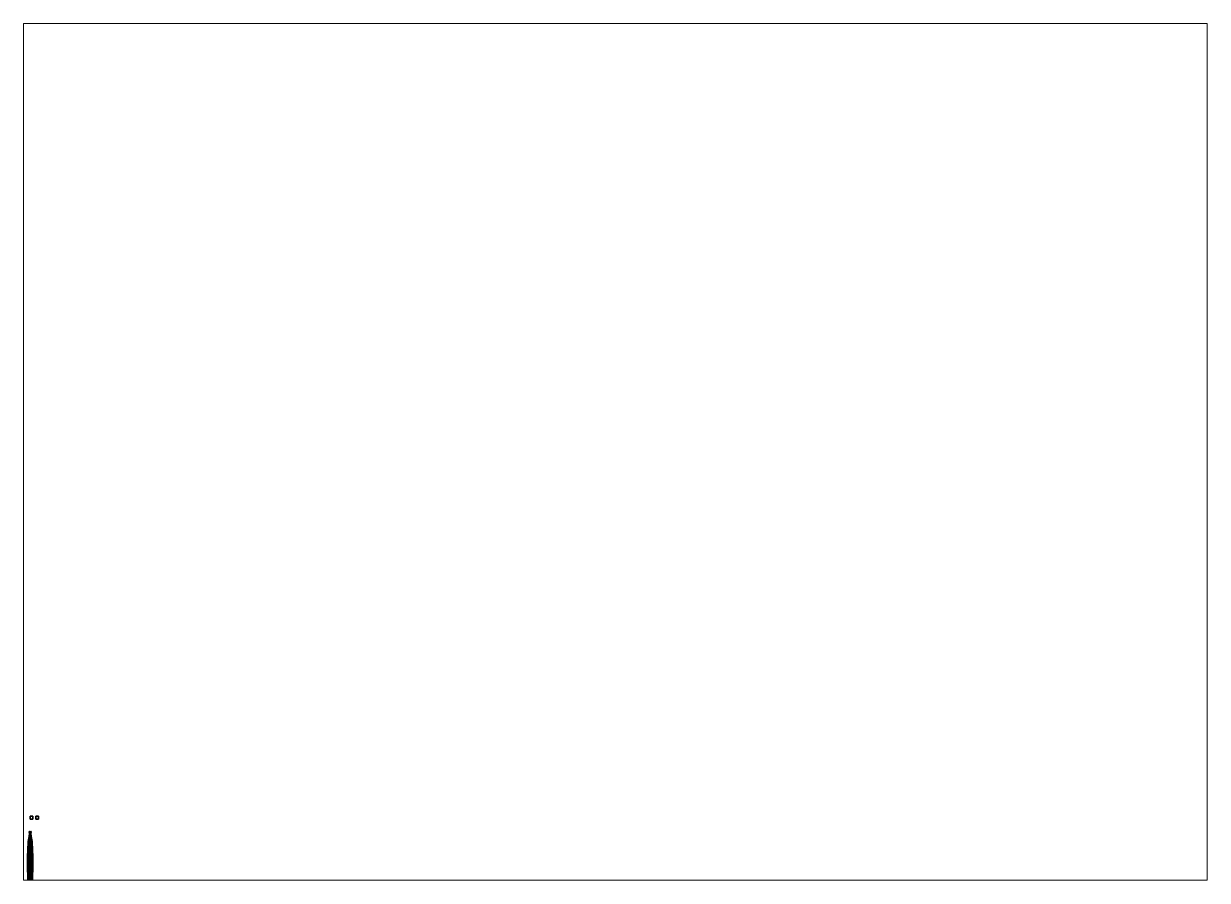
# Paper-space layout 'Layout1' of a CAD drawing. Header units: millimetres. Extents: x 28 to 251, y 20 to 181.
# The model-space entities are those that its viewports show. They can reach past a viewport. Long polylines and large blocks are cut down to what shows.
import ezdxf

# ---------------------------------------------------------------- set-up
doc = ezdxf.new("R2010")
doc.units = ezdxf.units.MM

msp = doc.modelspace()

# ---------------------------------------------------------------- linework, layer by layer
for points in [[(1, 17.75, 1), (1, 17.75), (0, 17.75), (0, 17.75, 1)], [(1, 17.75), (1, 16.75), (0, 16.75), (0, 17.75)], [(0, 17.75), (0, 16.75), (0, 16.75, 1), (0, 17.75, 1)], [(0, 17.75, 1), (0, 16.75, 1), (1, 16.75, 1), (1, 17.75, 1)], [(1, 16.75, 1), (1, 16.75), (1, 17.75), (1, 17.75, 1)], [(3, 17.75), (3, 16.75), (2, 16.75), (2, 17.75)], [(2, 17.75), (2, 16.75), (3, 16.75), (3, 17.75)], [(0, 16.75, 1), (0, 16.75), (1, 16.75), (1, 16.75, 1)], [(-0.69, 8.64, -0.63), (-0.75, 8.64, -0.92), (-0.88, 5.56, -0.92), (-0.81, 5.56, -0.58)], [(-0.75, 8.64, -0.92), (-0.69, 8.64, -1.21), (-0.81, 5.56, -1.26), (-0.88, 5.56, -0.92)], [(-0.53, 8.64, -0.39), (-0.69, 8.64, -0.63), (-0.81, 5.56, -0.58), (-0.62, 5.56, -0.3)], [(-0.69, 8.64, -1.21), (-0.53, 8.64, -1.45), (-0.62, 5.56, -1.54), (-0.81, 5.56, -1.26)], [(-0.36, 10.43, -0.66), (-0.4, 10.43, -0.92), (-0.75, 8.64, -0.92), (-0.69, 8.64, -0.63)], [(-0.4, 10.43, -0.92), (-0.36, 10.43, -1.18), (-0.69, 8.64, -1.21), (-0.75, 8.64, -0.92)], [(-0.28, 10.43, -0.45), (-0.36, 10.43, -0.66), (-0.69, 8.64, -0.63), (-0.53, 8.64, -0.39)], [(-0.36, 10.43, -1.18), (-0.28, 10.43, -1.39), (-0.53, 8.64, -1.45), (-0.69, 8.64, -1.21)], [(-0.29, 8.64, -0.23), (-0.53, 8.64, -0.39), (-0.62, 5.56, -0.3), (-0.34, 5.56, -0.11)], [(-0.53, 8.64, -1.45), (-0.29, 8.64, -1.61), (-0.34, 5.56, -1.73), (-0.62, 5.56, -1.54)], [(-0.15, 10.43, -0.3), (-0.28, 10.43, -0.45), (-0.53, 8.64, -0.39), (-0.29, 8.64, -0.23)], [(-0.28, 10.43, -1.39), (-0.15, 10.43, -1.54), (-0.29, 8.64, -1.61), (-0.53, 8.64, -1.45)], [(-0.27, 11.58, -1.24), (-0.27, 11.58, -1.24), (-0.4, 10.43, -0.92), (-0.27, 11.54, -0.59)], [(-0.27, 11.58, -1.24), (-0.27, 11.58, -1.24), (-0.36, 10.43, -1.18), (-0.4, 10.43, -0.92)], [(-0.27, 11.54, -0.59), (-0.27, 11.54, -0.59), (-0.4, 10.43, -0.92), (-0.36, 10.43, -0.66)], [(-0.27, 11.58, -1.24), (-0.23, 11.46, -1.38), (-0.28, 10.43, -1.39), (-0.36, 10.43, -1.18)], [(-0.23, 11.33, -0.45), (-0.27, 11.54, -0.59), (-0.36, 10.43, -0.66), (-0.28, 10.43, -0.45)], [(0, 8.64, -0.17), (-0.29, 8.64, -0.23), (-0.34, 5.56, -0.11), (0, 5.56, -0.04)], [(-0.29, 8.64, -1.61), (0, 8.64, -1.67), (0, 5.56, -1.8), (-0.34, 5.56, -1.73)], [(-0.3, 12.33, -0.59), (-0.3, 11.89, -0.59), (-0.28, 11.89, -0.59), (-0.28, 12.33, -0.59)], [(-0.28, 12.33, -0.59), (-0.28, 11.89, -0.59), (-0.3, 11.89, -0.59), (-0.3, 12.33, -0.59)], [(-0.3, 12.33, -1.24), (-0.3, 11.89, -1.24), (-0.28, 11.89, -1.24), (-0.28, 12.33, -1.24)], [(-0.28, 12.33, -1.24), (-0.28, 11.89, -1.24), (-0.3, 11.89, -1.24), (-0.3, 12.33, -1.24)], [(-0.28, 11.89, -0.59), (-0.27, 11.88, -0.59), (-0.27, 11.85, -0.59), (-0.3, 11.89, -0.59)], [(-0.3, 11.89, -0.59), (-0.27, 11.85, -0.59), (-0.27, 11.88, -0.59), (-0.28, 11.89, -0.59)], [(-0.3, 11.89, -1.24), (-0.27, 11.85, -1.24), (-0.27, 11.88, -1.24), (-0.28, 11.89, -1.24)], [(-0.28, 11.89, -1.24), (-0.27, 11.88, -1.24), (-0.27, 11.85, -1.24), (-0.3, 11.89, -1.24)], [(0, 10.43, -0.25), (-0.15, 10.43, -0.3), (-0.29, 8.64, -0.23), (0, 8.64, -0.17)], [(-0.15, 10.43, -1.54), (0, 10.43, -1.59), (0, 8.64, -1.67), (-0.29, 8.64, -1.61)], [(-0.23, 11.46, -1.38), (-0.14, 11.37, -1.47), (-0.15, 10.43, -1.54), (-0.28, 10.43, -1.39)], [(-0.14, 11.17, -0.36), (-0.23, 11.33, -0.45), (-0.28, 10.43, -0.45), (-0.15, 10.43, -0.3)], [(-0.23, 12.03, -1.24), (-0.27, 11.89, -1.24), (-0.23, 11.89, -1.1), (-0.2, 12.03, -1.12)], [(-0.2, 12.03, -1.36), (-0.23, 11.89, -1.38), (-0.27, 11.89, -1.24), (-0.23, 12.03, -1.24)], [(-0.23, 12.03, -0.59), (-0.27, 11.89, -0.59), (-0.23, 11.89, -0.46), (-0.2, 12.03, -0.47)], [(-0.2, 12.03, -0.71), (-0.23, 11.89, -0.72), (-0.27, 11.89, -0.59), (-0.23, 12.03, -0.59)], [(-0.23, 11.89, -1.1), (-0.27, 11.89, -1.24), (-0.27, 11.58, -1.24), (-0.23, 11.7, -1.1)], [(-0.27, 11.89, -1.24), (-0.23, 11.89, -1.38), (-0.23, 11.46, -1.38), (-0.27, 11.58, -1.24)], [(-0.23, 11.89, -0.45), (-0.27, 11.89, -0.59), (-0.27, 11.54, -0.59), (-0.23, 11.33, -0.45)], [(-0.27, 11.89, -0.59), (-0.23, 11.89, -0.72), (-0.23, 11.71, -0.72), (-0.27, 11.54, -0.59)], [(-0.27, 11.54, -0.59), (-0.23, 11.71, -0.72), (-0.23, 11.7, -1.1), (-0.27, 11.58, -1.24)], [(-0.14, 12.12, -1.24), (-0.23, 12.03, -1.24), (-0.2, 12.03, -1.12), (-0.12, 12.12, -1.17)], [(-0.12, 12.12, -1.31), (-0.2, 12.03, -1.36), (-0.23, 12.03, -1.24), (-0.14, 12.12, -1.24)], [(-0.14, 12.12, -0.59), (-0.23, 12.03, -0.59), (-0.2, 12.03, -0.47), (-0.12, 12.12, -0.52)], [(-0.12, 12.12, -0.66), (-0.2, 12.03, -0.71), (-0.23, 12.03, -0.59), (-0.14, 12.12, -0.59)], [(-0.2, 12.03, -1.12), (-0.23, 11.89, -1.1), (-0.14, 11.89, -1.01), (-0.12, 12.03, -1.04)], [(-0.12, 12.03, -1.44), (-0.14, 11.89, -1.47), (-0.23, 11.89, -1.38), (-0.2, 12.03, -1.36)], [(-0.2, 12.03, -0.47), (-0.23, 11.89, -0.46), (-0.14, 11.89, -0.36), (-0.12, 12.03, -0.39)], [(-0.12, 12.03, -0.79), (-0.14, 11.89, -0.82), (-0.23, 11.89, -0.72), (-0.2, 12.03, -0.71)], [(-0.14, 11.89, -1.01), (-0.23, 11.89, -1.1), (-0.23, 11.7, -1.1), (-0.14, 11.79, -1.01)], [(-0.23, 11.89, -1.38), (-0.14, 11.89, -1.47), (-0.14, 11.37, -1.47), (-0.23, 11.46, -1.38)], [(-0.14, 11.89, -0.36), (-0.23, 11.89, -0.45), (-0.23, 11.33, -0.45), (-0.14, 11.17, -0.36)], [(-0.23, 11.89, -0.72), (-0.14, 11.89, -0.82), (-0.14, 11.81, -0.82), (-0.23, 11.71, -0.72)], [(-0.14, 11.79, -1.01), (-0.23, 11.7, -1.1), (-0.23, 11.71, -0.72), (-0.14, 11.81, -0.82)], [(-0.12, 12.12, -1.17), (-0.2, 12.03, -1.12), (-0.12, 12.03, -1.04), (-0.07, 12.12, -1.12)], [(-0.07, 12.12, -1.36), (-0.12, 12.03, -1.44), (-0.2, 12.03, -1.36), (-0.12, 12.12, -1.31)], [(-0.12, 12.12, -0.52), (-0.2, 12.03, -0.47), (-0.12, 12.03, -0.39), (-0.07, 12.12, -0.47)], [(-0.07, 12.12, -0.71), (-0.12, 12.03, -0.79), (-0.2, 12.03, -0.71), (-0.12, 12.12, -0.66)], [(-0.14, 11.37, -1.47), (0, 11.32, -1.51), (0, 10.43, -1.59), (-0.15, 10.43, -1.54)], [(0, 11.1, -0.32), (-0.14, 11.17, -0.36), (-0.15, 10.43, -0.3), (0, 10.43, -0.25)], [(0, 12.16, -1.24), (-0.14, 12.12, -1.24), (-0.12, 12.12, -1.17), (0, 12.16, -1.24)], [(0, 12.16, -1.24), (-0.12, 12.12, -1.31), (-0.14, 12.12, -1.24), (0, 12.16, -1.24)], [(0, 12.16, -0.59), (-0.14, 12.12, -0.59), (-0.12, 12.12, -0.52), (0, 12.16, -0.59)], [(0, 12.16, -0.59), (-0.12, 12.12, -0.66), (-0.14, 12.12, -0.59), (0, 12.16, -0.59)], [(-0.12, 12.03, -1.04), (-0.14, 11.89, -1.01), (0, 11.89, -0.97), (0, 12.03, -1.01)], [(0, 12.03, -1.47), (0, 11.89, -1.51), (-0.14, 11.89, -1.47), (-0.12, 12.03, -1.44)], [(-0.12, 12.03, -0.39), (-0.14, 11.89, -0.36), (0, 11.89, -0.32), (0, 12.03, -0.36)], [(0, 12.03, -0.82), (0, 11.89, -0.86), (-0.14, 11.89, -0.82), (-0.12, 12.03, -0.79)], [(0, 11.89, -0.97), (-0.14, 11.89, -1.01), (-0.14, 11.79, -1.01), (0, 11.83, -0.97)], [(-0.14, 11.89, -1.47), (0, 11.89, -1.51), (0, 11.32, -1.51), (-0.14, 11.37, -1.47)], [(0, 11.89, -0.32), (-0.14, 11.89, -0.36), (-0.14, 11.17, -0.36), (0, 11.1, -0.32)], [(-0.14, 11.89, -0.82), (0, 11.89, -0.86), (0, 11.84, -0.86), (-0.14, 11.81, -0.82)], [(0, 11.83, -0.97), (-0.14, 11.79, -1.01), (-0.14, 11.81, -0.82), (0, 11.84, -0.86)], [(0, 12.16, -1.24), (-0.12, 12.12, -1.17), (-0.07, 12.12, -1.12), (0, 12.16, -1.24)], [(0, 12.16, -1.24), (-0.07, 12.12, -1.36), (-0.12, 12.12, -1.31), (0, 12.16, -1.24)], [(0, 12.16, -0.59), (-0.12, 12.12, -0.52), (-0.07, 12.12, -0.47), (0, 12.16, -0.59)], [(0, 12.16, -0.59), (-0.07, 12.12, -0.71), (-0.12, 12.12, -0.66), (0, 12.16, -0.59)], [(-0.07, 12.12, -1.12), (-0.12, 12.03, -1.04), (0, 12.03, -1.01), (0, 12.12, -1.1)], [(0, 12.12, -1.38), (0, 12.03, -1.47), (-0.12, 12.03, -1.44), (-0.07, 12.12, -1.36)], [(-0.07, 12.12, -0.47), (-0.12, 12.03, -0.39), (0, 12.03, -0.36), (0, 12.12, -0.46)], [(0, 12.12, -0.73), (0, 12.03, -0.82), (-0.12, 12.03, -0.79), (-0.07, 12.12, -0.71)], [(0, 12.16, -1.24), (-0.07, 12.12, -1.12), (0, 12.12, -1.1), (0, 12.16, -1.24)], [(0, 12.16, -1.24), (0, 12.12, -1.38), (-0.07, 12.12, -1.36), (0, 12.16, -1.24)], [(0, 12.16, -0.59), (-0.07, 12.12, -0.47), (0, 12.12, -0.46), (0, 12.16, -0.59)], [(0, 12.16, -0.59), (0, 12.12, -0.73), (-0.07, 12.12, -0.71), (0, 12.16, -0.59)], [(0, 11.52, -0.31), (-0.01, 11.51, -0.31), (-0.01, 2.57, 1.11), (0, 2.57, 1.12)], [(0, 11.52, -0.32), (-0.01, 11.51, -0.33), (-0.01, 11.51, -0.31), (0, 11.52, -0.31)], [(-0.01, 11.51, -0.31), (0, 11.5, -0.31), (0, 2.57, 1.1), (-0.01, 2.57, 1.11)], [(-0.01, 11.51, -0.33), (0, 11.5, -0.32), (0, 11.5, -0.31), (-0.01, 11.51, -0.31)], [(0, 12.16, -1.24), (0, 12.12, -1.1), (0.07, 12.12, -1.12), (0, 12.16, -1.24)], [(0, 12.16, -1.24), (0.07, 12.12, -1.12), (0.12, 12.12, -1.17), (0, 12.16, -1.24)], [(0, 12.16, -1.24), (0.12, 12.12, -1.17), (0.13, 12.12, -1.24), (0, 12.16, -1.24)], [(0, 12.16, -1.24), (0.13, 12.12, -1.24), (0.12, 12.12, -1.31), (0, 12.16, -1.24)], [(0, 12.16, -1.24), (0.12, 12.12, -1.31), (0.07, 12.12, -1.36), (0, 12.16, -1.24)], [(0, 12.16, -1.24), (0.07, 12.12, -1.36), (0, 12.12, -1.38), (0, 12.16, -1.24)], [(0, 12.16, -0.59), (0, 12.12, -0.46), (0.07, 12.12, -0.47), (0, 12.16, -0.59)], [(0, 12.16, -0.59), (0.07, 12.12, -0.47), (0.12, 12.12, -0.52), (0, 12.16, -0.59)], [(0, 12.16, -0.59), (0.12, 12.12, -0.52), (0.13, 12.12, -0.59), (0, 12.16, -0.59)], [(0, 12.16, -0.59), (0.13, 12.12, -0.59), (0.12, 12.12, -0.66), (0, 12.16, -0.59)], [(0, 12.16, -0.59), (0.12, 12.12, -0.66), (0.07, 12.12, -0.71), (0, 12.16, -0.59)], [(0, 12.16, -0.59), (0.07, 12.12, -0.71), (0, 12.12, -0.73), (0, 12.16, -0.59)], [(0, 12.12, -1.1), (0, 12.03, -1.01), (0.12, 12.03, -1.04), (0.07, 12.12, -1.12)], [(0.07, 12.12, -1.36), (0.12, 12.03, -1.44), (0, 12.03, -1.47), (0, 12.12, -1.38)], [(0, 12.12, -0.46), (0, 12.03, -0.36), (0.12, 12.03, -0.39), (0.07, 12.12, -0.47)], [(0.07, 12.12, -0.71), (0.12, 12.03, -0.79), (0, 12.03, -0.82), (0, 12.12, -0.73)], [(0, 12.03, -1.01), (0, 11.89, -0.97), (0.13, 11.89, -1.01), (0.12, 12.03, -1.04)], [(0.12, 12.03, -1.44), (0.13, 11.89, -1.47), (0, 11.89, -1.51), (0, 12.03, -1.47)], [(0, 12.03, -0.36), (0, 11.89, -0.32), (0.13, 11.89, -0.36), (0.12, 12.03, -0.39)], [(0.12, 12.03, -0.79), (0.13, 11.89, -0.82), (0, 11.89, -0.86), (0, 12.03, -0.82)], [(0, 12.03, -0.29), (0, 11.89, -0.29), (0, 11.89, -0.31), (0, 12.03, -0.31)], [(0, 12.03, -0.31), (0, 11.89, -0.31), (0, 11.89, -0.29), (0, 12.03, -0.29)], [(0, 12.03, -1.54), (0, 11.89, -1.54), (0, 11.89, -1.52), (0, 12.03, -1.52)], [(0, 12.03, -1.52), (0, 11.89, -1.52), (0, 11.89, -1.54), (0, 12.03, -1.54)], [(0.13, 11.89, -1.01), (0, 11.89, -0.97), (0, 11.83, -0.97), (0.13, 11.79, -1.01)], [(0, 11.89, -1.51), (0.13, 11.89, -1.47), (0.13, 11.37, -1.47), (0, 11.32, -1.51)], [(0.13, 11.89, -0.36), (0, 11.89, -0.32), (0, 11.1, -0.32), (0.13, 11.17, -0.36)], [(0, 11.89, -0.86), (0.13, 11.89, -0.82), (0.13, 11.81, -0.82), (0, 11.84, -0.86)], [(0, 11.89, -0.29), (0, 11.85, -0.32), (0, 11.88, -0.32), (0, 11.89, -0.31)], [(0, 11.89, -0.31), (0, 11.88, -0.32), (0, 11.85, -0.32), (0, 11.89, -0.29)], [(0, 11.89, -1.52), (0, 11.88, -1.51), (0, 11.85, -1.51), (0, 11.89, -1.54)], [(0, 11.89, -1.54), (0, 11.85, -1.51), (0, 11.88, -1.51), (0, 11.89, -1.52)], [(0.13, 11.79, -1.01), (0, 11.83, -0.97), (0, 11.84, -0.86), (0.13, 11.81, -0.82)], [(0.01, 11.51, -0.31), (0, 11.52, -0.31), (0, 2.57, 1.12), (0.01, 2.57, 1.11)], [(0.01, 11.51, -0.33), (0, 11.52, -0.32), (0, 11.52, -0.31), (0.01, 11.51, -0.31)], [(0, 11.5, -0.31), (0.01, 11.51, -0.31), (0.01, 2.57, 1.11), (0, 2.57, 1.1)], [(0, 11.5, -0.32), (0.01, 11.51, -0.33), (0.01, 11.51, -0.31), (0, 11.5, -0.31)], [(0, 11.32, -1.51), (0.13, 11.37, -1.47), (0.15, 10.43, -1.54), (0, 10.43, -1.59)], [(0.13, 11.17, -0.36), (0, 11.1, -0.32), (0, 10.43, -0.25), (0.15, 10.43, -0.3)], [(0.15, 10.43, -0.3), (0, 10.43, -0.25), (0, 8.64, -0.17), (0.29, 8.64, -0.23)], [(0, 10.43, -1.59), (0.15, 10.43, -1.54), (0.29, 8.64, -1.61), (0, 8.64, -1.67)], [(0.29, 8.64, -0.23), (0, 8.64, -0.17), (0, 5.56, -0.04), (0.34, 5.56, -0.11)], [(0, 8.64, -1.67), (0.29, 8.64, -1.61), (0.34, 5.56, -1.73), (0, 5.56, -1.8)], [(0.07, 12.12, -1.12), (0.12, 12.03, -1.04), (0.2, 12.03, -1.12), (0.12, 12.12, -1.17)], [(0.12, 12.12, -1.31), (0.2, 12.03, -1.36), (0.12, 12.03, -1.44), (0.07, 12.12, -1.36)], [(0.07, 12.12, -0.47), (0.12, 12.03, -0.39), (0.2, 12.03, -0.47), (0.12, 12.12, -0.52)], [(0.12, 12.12, -0.66), (0.2, 12.03, -0.71), (0.12, 12.03, -0.79), (0.07, 12.12, -0.71)], [(0.12, 12.12, -1.17), (0.2, 12.03, -1.12), (0.23, 12.03, -1.24), (0.13, 12.12, -1.24)], [(0.13, 12.12, -1.24), (0.23, 12.03, -1.24), (0.2, 12.03, -1.36), (0.12, 12.12, -1.31)], [(0.12, 12.12, -0.52), (0.2, 12.03, -0.47), (0.23, 12.03, -0.59), (0.13, 12.12, -0.59)], [(0.13, 12.12, -0.59), (0.23, 12.03, -0.59), (0.2, 12.03, -0.71), (0.12, 12.12, -0.66)], [(0.12, 12.03, -1.04), (0.13, 11.89, -1.01), (0.23, 11.89, -1.1), (0.2, 12.03, -1.12)], [(0.2, 12.03, -1.36), (0.23, 11.89, -1.38), (0.13, 11.89, -1.47), (0.12, 12.03, -1.44)], [(0.12, 12.03, -0.39), (0.13, 11.89, -0.36), (0.23, 11.89, -0.46), (0.2, 12.03, -0.47)], [(0.2, 12.03, -0.71), (0.23, 11.89, -0.72), (0.13, 11.89, -0.82), (0.12, 12.03, -0.79)], [(0.23, 11.89, -1.1), (0.13, 11.89, -1.01), (0.13, 11.79, -1.01), (0.23, 11.7, -1.1)], [(0.13, 11.89, -1.47), (0.23, 11.89, -1.38), (0.23, 11.46, -1.38), (0.13, 11.37, -1.47)], [(0.23, 11.89, -0.46), (0.13, 11.89, -0.36), (0.13, 11.17, -0.36), (0.23, 11.33, -0.46)], [(0.13, 11.89, -0.82), (0.23, 11.89, -0.72), (0.23, 11.71, -0.72), (0.13, 11.81, -0.82)], [(0.13, 11.81, -0.82), (0.23, 11.71, -0.72), (0.23, 11.7, -1.1), (0.13, 11.79, -1.01)], [(0.13, 11.37, -1.47), (0.23, 11.46, -1.38), (0.28, 10.43, -1.39), (0.15, 10.43, -1.54)], [(0.23, 11.33, -0.46), (0.13, 11.17, -0.36), (0.15, 10.43, -0.3), (0.28, 10.43, -0.45)], [(0.28, 10.43, -0.45), (0.15, 10.43, -0.3), (0.29, 8.64, -0.23), (0.53, 8.64, -0.39)], [(0.15, 10.43, -1.54), (0.28, 10.43, -1.39), (0.53, 8.64, -1.45), (0.29, 8.64, -1.61)], [(0.2, 12.03, -1.12), (0.23, 11.89, -1.1), (0.27, 11.89, -1.24), (0.23, 12.03, -1.24)], [(0.23, 12.03, -1.24), (0.27, 11.89, -1.24), (0.23, 11.89, -1.38), (0.2, 12.03, -1.36)], [(0.2, 12.03, -0.47), (0.23, 11.89, -0.46), (0.27, 11.89, -0.59), (0.23, 12.03, -0.59)], [(0.23, 12.03, -0.59), (0.27, 11.89, -0.59), (0.23, 11.89, -0.72), (0.2, 12.03, -0.71)], [(0.27, 11.89, -1.24), (0.23, 11.89, -1.1), (0.23, 11.7, -1.1), (0.27, 11.58, -1.24)], [(0.23, 11.89, -1.38), (0.27, 11.89, -1.24), (0.27, 11.58, -1.24), (0.23, 11.46, -1.38)], [(0.27, 11.89, -0.59), (0.23, 11.89, -0.46), (0.23, 11.33, -0.46), (0.27, 11.54, -0.59)], [(0.23, 11.89, -0.72), (0.27, 11.89, -0.59), (0.27, 11.54, -0.59), (0.23, 11.71, -0.72)], [(0.23, 11.71, -0.72), (0.27, 11.54, -0.59), (0.27, 11.58, -1.24), (0.23, 11.7, -1.1)], [(0.23, 11.46, -1.38), (0.27, 11.58, -1.24), (0.36, 10.43, -1.18), (0.28, 10.43, -1.39)], [(0.27, 11.54, -0.59), (0.23, 11.33, -0.46), (0.28, 10.43, -0.45), (0.36, 10.43, -0.66)], [(0.3, 11.89, -0.59), (0.27, 11.85, -0.59), (0.27, 11.88, -0.59), (0.28, 11.89, -0.59)], [(0.28, 11.89, -0.59), (0.27, 11.88, -0.59), (0.27, 11.85, -0.59), (0.3, 11.89, -0.59)], [(0.28, 11.89, -1.24), (0.27, 11.88, -1.24), (0.27, 11.85, -1.24), (0.3, 11.89, -1.24)], [(0.3, 11.89, -1.24), (0.27, 11.85, -1.24), (0.27, 11.88, -1.24), (0.28, 11.89, -1.24)], [(0.27, 11.58, -1.24), (0.27, 11.58, -1.24), (0.4, 10.43, -0.92), (0.36, 10.43, -1.18)], [(0.27, 11.58, -1.24), (0.27, 11.58, -1.24), (0.27, 11.54, -0.59), (0.4, 10.43, -0.92)], [(0.4, 10.43, -0.92), (0.4, 10.43, -0.92), (0.27, 11.54, -0.59), (0.36, 10.43, -0.66)], [(0.3, 12.33, -0.59), (0.3, 11.89, -0.59), (0.28, 11.89, -0.59), (0.28, 12.33, -0.59)], [(0.28, 12.33, -0.59), (0.28, 11.89, -0.59), (0.3, 11.89, -0.59), (0.3, 12.33, -0.59)], [(0.28, 12.33, -1.24), (0.28, 11.89, -1.24), (0.3, 11.89, -1.24), (0.3, 12.33, -1.24)], [(0.3, 12.33, -1.24), (0.3, 11.89, -1.24), (0.28, 11.89, -1.24), (0.28, 12.33, -1.24)], [(0.36, 10.43, -0.66), (0.28, 10.43, -0.45), (0.53, 8.64, -0.39), (0.69, 8.64, -0.63)], [(0.28, 10.43, -1.39), (0.36, 10.43, -1.18), (0.69, 8.64, -1.21), (0.53, 8.64, -1.45)], [(0.53, 8.64, -0.39), (0.29, 8.64, -0.23), (0.34, 5.56, -0.11), (0.62, 5.56, -0.3)], [(0.29, 8.64, -1.61), (0.53, 8.64, -1.45), (0.62, 5.56, -1.54), (0.34, 5.56, -1.73)], [(0.4, 10.43, -0.92), (0.36, 10.43, -0.66), (0.69, 8.64, -0.63), (0.75, 8.64, -0.92)], [(0.36, 10.43, -1.18), (0.4, 10.43, -0.92), (0.75, 8.64, -0.92), (0.69, 8.64, -1.21)], [(0.69, 8.64, -0.63), (0.53, 8.64, -0.39), (0.62, 5.56, -0.3), (0.81, 5.56, -0.58)], [(0.53, 8.64, -1.45), (0.69, 8.64, -1.21), (0.81, 5.56, -1.26), (0.62, 5.56, -1.54)], [(0.75, 8.64, -0.92), (0.69, 8.64, -0.63), (0.81, 5.56, -0.58), (0.88, 5.56, -0.92)], [(0.69, 8.64, -1.21), (0.75, 8.64, -0.92), (0.88, 5.56, -0.92), (0.81, 5.56, -1.26)], [(-0.86, 3.4, -1.28), (-0.93, 3.4, -0.92), (-0.88, 5.56, -0.92), (-0.81, 5.56, -1.26)], [(-0.93, 3.4, -0.92), (-0.86, 3.4, -0.56), (-0.81, 5.56, -0.58), (-0.88, 5.56, -0.92)], [(-0.66, 3.4, -1.58), (-0.86, 3.4, -1.28), (-0.81, 5.56, -1.26), (-0.62, 5.56, -1.54)], [(-0.86, 3.4, -0.56), (-0.66, 3.4, -0.26), (-0.62, 5.56, -0.3), (-0.81, 5.56, -0.58)], [(-0.36, 3.4, -1.78), (-0.66, 3.4, -1.58), (-0.62, 5.56, -1.54), (-0.34, 5.56, -1.73)], [(-0.66, 3.4, -0.26), (-0.36, 3.4, -0.06), (-0.34, 5.56, -0.11), (-0.62, 5.56, -0.3)], [(0, 3.4, -1.85), (-0.36, 3.4, -1.78), (-0.34, 5.56, -1.73), (0, 5.56, -1.8)], [(-0.36, 3.4, -0.06), (0, 3.4, 0.01), (0, 5.56, -0.04), (-0.34, 5.56, -0.11)], [(0.36, 3.4, -1.78), (0, 3.4, -1.85), (0, 5.56, -1.8), (0.34, 5.56, -1.73)], [(0, 3.4, 0.01), (0.36, 3.4, -0.06), (0.34, 5.56, -0.11), (0, 5.56, -0.04)], [(0.66, 3.4, -1.58), (0.36, 3.4, -1.78), (0.34, 5.56, -1.73), (0.62, 5.56, -1.54)], [(0.36, 3.4, -0.06), (0.66, 3.4, -0.26), (0.62, 5.56, -0.3), (0.34, 5.56, -0.11)], [(0.86, 3.4, -1.28), (0.66, 3.4, -1.58), (0.62, 5.56, -1.54), (0.81, 5.56, -1.26)], [(0.66, 3.4, -0.26), (0.86, 3.4, -0.56), (0.81, 5.56, -0.58), (0.62, 5.56, -0.3)], [(0.93, 3.4, -0.92), (0.86, 3.4, -1.28), (0.81, 5.56, -1.26), (0.88, 5.56, -0.92)], [(0.86, 3.4, -0.56), (0.93, 3.4, -0.92), (0.88, 5.56, -0.92), (0.81, 5.56, -0.58)], [(-0.86, 3.4, -0.56), (-0.93, 3.4, -0.92), (-0.93, -1.1, -0.92), (-0.86, -1.1, -0.56)], [(-0.93, 3.4, -0.92), (-0.86, 3.4, -1.28), (-0.86, -1.1, -1.28), (-0.93, -1.1, -0.92)], [(-0.66, 3.4, -0.26), (-0.86, 3.4, -0.56), (-0.86, -1.1, -0.56), (-0.66, -1.1, -0.26)], [(-0.86, 3.4, -1.28), (-0.66, 3.4, -1.58), (-0.66, -1.1, -1.58), (-0.86, -1.1, -1.28)], [(-0.36, 3.4, -0.06), (-0.66, 3.4, -0.26), (-0.66, -1.1, -0.26), (-0.36, -1.1, -0.06)], [(-0.66, 3.4, -1.58), (-0.36, 3.4, -1.78), (-0.36, -1.1, -1.78), (-0.66, -1.1, -1.58)], [(0, 3.4, 0.01), (-0.36, 3.4, -0.06), (-0.18, 2.26, -0.02), (0, 2.38, 0.01)], [(-0.36, 3.4, -1.78), (0, 3.4, -1.85), (0, -1.1, -1.85), (-0.36, -1.1, -1.78)], [(-0.36, 3.4, -0.06), (-0.36, 3.4, -0.06), (-0.3, 2.08, -0.05), (-0.18, 2.26, -0.02)], [(-0.36, 3.4, -0.06), (-0.36, 3.4, -0.06), (-0.35, 1.94, -0.06), (-0.3, 2.08, -0.05)], [(-0.35, 0.98, -0.06), (-0.35, 1.94, -0.06), (-0.36, 3.4, -0.06), (-0.36, -1.1, -0.06)], [(-0.3, 0.58, -0.05), (-0.35, 0.98, -0.06), (-0.36, -1.1, -0.06)], [(-0.18, 0.25, -0.02), (-0.3, 0.58, -0.05), (-0.36, -1.1, -0.06)], [(0, 0.11, 0.01), (-0.18, 0.25, -0.02), (-0.36, -1.1, -0.06), (0, -1.1, 0.01)], [(-0.25, 1.94, 1.15), (-0.22, 2.07, 1.15), (-0.3, 2.08, -0.05), (-0.35, 1.94, -0.06)], [(-0.25, 0.98, 1.15), (-0.25, 1.94, 1.15), (-0.35, 1.94, -0.06), (-0.35, 0.98, -0.06)], [(-0.22, 0.69, 1.15), (-0.25, 0.98, 1.15), (-0.35, 0.98, -0.06), (-0.3, 0.58, -0.05)], [(-0.22, 2.07, 1.15), (-0.13, 2.22, 1.15), (-0.18, 2.26, -0.02), (-0.3, 2.08, -0.05)], [(-0.13, 0.47, 1.15), (-0.22, 0.69, 1.15), (-0.3, 0.58, -0.05), (-0.18, 0.25, -0.02)], [(-0.22, 2.07, 1.15), (-0.25, 1.94, 1.15), (-0.24, 1.81, 1.15), (-0.21, 1.93, 1.15)], [(-0.25, 1.94, 1.15), (-0.25, 0.98, 1.15), (-0.24, 1.81, 1.15)], [(-0.24, 1.81, 1.15), (-0.25, 0.98, 1.15), (-0.17, 1.1, 1.15), (-0.24, 1.81, 1.15)], [(-0.25, 0.98, 1.15), (-0.22, 0.69, 1.15), (0, 0.69, 1.15), (-0.17, 1.1, 1.15)], [(-0.21, 1.93, 1.15), (-0.24, 1.81, 1.15), (-0.23, 1.81, 1.17), (-0.2, 1.93, 1.17)], [(-0.24, 1.81, 1.15), (-0.21, 1.69, 1.15), (-0.2, 1.7, 1.17), (-0.23, 1.81, 1.17)], [(-0.24, 1.81, 1.15), (-0.17, 1.1, 1.15), (-0.21, 1.69, 1.15), (-0.24, 1.81, 1.15)], [(-0.23, 1.81, 1.17), (0.2, 1.7, 1.17), (0.23, 1.81, 1.17), (-0.2, 1.93, 1.17)], [(-0.2, 1.7, 1.17), (0.12, 1.61, 1.17), (0.2, 1.7, 1.17), (-0.23, 1.81, 1.17)], [(-0.13, 2.22, 1.15), (-0.22, 2.07, 1.15), (-0.21, 1.93, 1.15), (-0.12, 2.02, 1.15)], [(-0.22, 0.69, 1.15), (-0.13, 0.47, 1.15), (0.12, 0.47, 1.15), (0.22, 0.69, 1.15)], [(-0.12, 2.02, 1.15), (-0.21, 1.93, 1.15), (-0.2, 1.93, 1.17), (-0.12, 2.01, 1.17)], [(-0.21, 1.69, 1.15), (-0.12, 1.6, 1.15), (-0.12, 1.61, 1.17), (-0.2, 1.7, 1.17)], [(-0.17, 1.1, 1.15), (-0.17, 1.1, 1.15), (-0.12, 1.6, 1.15), (-0.21, 1.69, 1.15)], [(-0.2, 1.93, 1.17), (0.23, 1.81, 1.17), (0.2, 1.93, 1.17), (-0.12, 2.01, 1.17)], [(-0.12, 1.61, 1.17), (0, 1.58, 1.17), (0.12, 1.61, 1.17), (-0.2, 1.7, 1.17)], [(-0.13, 2.22, 1.15), (0, 2.33, 1.15), (0, 2.38, 0.01), (-0.18, 2.26, -0.02)], [(-0.17, 1.1, 1.15), (0, 1.31, 1.15), (0, 1.57, 1.15), (-0.12, 1.6, 1.15)], [(0, 1.31, 1.15), (-0.17, 1.1, 1.15), (-0.13, 1.1, 1.45), (0, 1.27, 1.45)], [(-0.17, 1.1, 1.15), (0, 0.69, 1.15), (0, 0.93, 1.45), (-0.13, 1.1, 1.45)], [(0, 0.32, 1.07), (-0.13, 0.47, 1.15), (-0.18, 0.25, -0.02), (0, 0.11, 0.01)], [(0, 2.33, 1.15), (-0.13, 2.22, 1.15), (-0.12, 2.02, 1.15), (0, 2.05, 1.15)], [(0, 1.27, 1.45), (-0.13, 1.1, 1.45), (0, 0.93, 1.45), (0.13, 1.1, 1.45)], [(0, 2.05, 1.15), (-0.12, 2.02, 1.15), (-0.12, 2.01, 1.17), (0, 2.04, 1.17)], [(-0.12, 2.01, 1.17), (0.2, 1.93, 1.17), (0.12, 2.01, 1.17), (0, 2.04, 1.17)], [(-0.12, 1.6, 1.15), (0, 1.57, 1.15), (0, 1.58, 1.17), (-0.12, 1.61, 1.17)], [(-0.13, 0.47, 1.15), (0, 0.32, 1.07), (0, 0.32, 1.07), (0.12, 0.47, 1.15)], [(-0.03, 2.18, 1.15), (-0.05, 2.14, 1.15), (-0.05, 2.14, 1.95), (-0.03, 2.18, 1.95)], [(-0.02, 2.17, 1.99), (-0.03, 2.18, 1.95), (-0.05, 2.14, 1.95), (-0.04, 2.14, 1.99)], [(-0.05, 2.14, 1.15), (-0.03, 2.1, 1.15), (-0.03, 2.1, 1.95), (-0.05, 2.14, 1.95)], [(-0.04, 2.14, 1.99), (-0.05, 2.14, 1.95), (-0.03, 2.1, 1.95), (-0.02, 2.11, 1.99)], [(-0.03, 1.16, 1.45), (-0.05, 1.12, 1.45), (-0.05, 1.12, 2.36), (-0.03, 1.16, 2.36)], [(-0.02, 1.15, 2.4), (-0.03, 1.16, 2.36), (-0.05, 1.12, 2.36), (-0.04, 1.12, 2.4)], [(-0.05, 1.12, 1.45), (-0.03, 1.08, 1.45), (-0.03, 1.08, 2.36), (-0.05, 1.12, 2.36)], [(-0.04, 1.12, 2.4), (-0.05, 1.12, 2.36), (-0.03, 1.08, 2.36), (-0.02, 1.09, 2.4)], [(0, 2.14, 2), (-0.02, 2.17, 1.99), (-0.04, 2.14, 1.99), (0, 2.14, 2)], [(0, 2.14, 2), (-0.04, 2.14, 1.99), (-0.02, 2.11, 1.99), (0, 2.14, 2)], [(0, 1.12, 2.41), (-0.02, 1.15, 2.4), (-0.04, 1.12, 2.4), (0, 1.12, 2.41)], [(0, 1.12, 2.41), (-0.04, 1.12, 2.4), (-0.02, 1.09, 2.4), (0, 1.12, 2.41)], [(-0.03, 2.57, 1.1), (-0.03, 2.3, 0.99), (-0.03, 2.3, 1.15), (-0.03, 2.57, 1.13)], [(0.03, 2.57, 1.13), (0.03, 2.57, 1.1), (-0.03, 2.57, 1.1), (-0.03, 2.57, 1.13)], [(0.03, 2.57, 1.1), (0.03, 2.3, 0.99), (-0.03, 2.3, 0.99), (-0.03, 2.57, 1.1)], [(-0.03, 2.57, 1.13), (-0.03, 2.3, 1.15), (0.03, 2.3, 1.15), (0.03, 2.57, 1.13)], [(0.02, 2.17, 1.99), (0.02, 2.18, 1.95), (-0.03, 2.18, 1.95), (-0.02, 2.17, 1.99)], [(-0.02, 2.11, 1.99), (-0.03, 2.1, 1.95), (0.02, 2.1, 1.95), (0.02, 2.11, 1.99)], [(-0.03, 2.1, 1.15), (0.02, 2.1, 1.15), (0.02, 2.1, 1.95), (-0.03, 2.1, 1.95)], [(0.02, 1.15, 2.4), (0.02, 1.16, 2.36), (-0.03, 1.16, 2.36), (-0.02, 1.15, 2.4)], [(-0.02, 1.09, 2.4), (-0.03, 1.08, 2.36), (0.02, 1.08, 2.36), (0.02, 1.09, 2.4)], [(-0.03, 1.08, 1.45), (0.02, 1.08, 1.45), (0.02, 1.08, 2.36), (-0.03, 1.08, 2.36)], [(0.02, 2.18, 1.15), (-0.03, 2.18, 1.15), (-0.03, 2.18, 1.95), (0.02, 2.18, 1.95)], [(0, 2.14, 2), (0.02, 2.17, 1.99), (-0.02, 2.17, 1.99), (0, 2.14, 2)], [(0, 2.14, 2), (-0.02, 2.11, 1.99), (0.02, 2.11, 1.99), (0, 2.14, 2)], [(0.02, 1.16, 1.45), (-0.03, 1.16, 1.45), (-0.03, 1.16, 2.36), (0.02, 1.16, 2.36)], [(0, 1.12, 2.41), (0.02, 1.15, 2.4), (-0.02, 1.15, 2.4), (0, 1.12, 2.41)], [(0, 1.12, 2.41), (-0.02, 1.09, 2.4), (0.02, 1.09, 2.4), (0, 1.12, 2.41)], [(0, -8.59, -0.36), (-0.01, -8.6, -0.36), (-0.01, 0.47, 1.11), (0, 0.47, 1.1)], [(-0.01, -8.6, -0.36), (0, -8.61, -0.36), (0, 0.47, 1.12), (-0.01, 0.47, 1.11)], [(0.36, 3.4, -0.06), (0, 3.4, 0.01), (0, 2.38, 0.01), (0.17, 2.26, -0.02)], [(0, 3.4, -1.85), (0.36, 3.4, -1.78), (0.36, -1.1, -1.78), (0, -1.1, -1.85)], [(0, 2.33, 1.15), (0.12, 2.22, 1.15), (0.17, 2.26, -0.02), (0, 2.38, 0.01)], [(0.12, 2.22, 1.15), (0, 2.33, 1.15), (0, 2.05, 1.15), (0.12, 2.02, 1.15)], [(0, 2.14, 2), (0.04, 2.14, 1.99), (0.02, 2.17, 1.99), (0, 2.14, 2)], [(0, 2.14, 2), (0.02, 2.11, 1.99), (0.04, 2.14, 1.99), (0, 2.14, 2)], [(0.12, 2.02, 1.15), (0, 2.05, 1.15), (0, 2.04, 1.17), (0.12, 2.01, 1.17)], [(0, 1.57, 1.15), (0.12, 1.6, 1.15), (0.12, 1.61, 1.17), (0, 1.58, 1.17)], [(0, 1.31, 1.15), (0.17, 1.1, 1.15), (0.12, 1.6, 1.15), (0, 1.57, 1.15)], [(0.17, 1.1, 1.15), (0, 1.31, 1.15), (0, 1.27, 1.45), (0.13, 1.1, 1.45)], [(0, 1.12, 2.41), (0.04, 1.12, 2.4), (0.02, 1.15, 2.4), (0, 1.12, 2.41)], [(0, 1.12, 2.41), (0.02, 1.09, 2.4), (0.04, 1.12, 2.4), (0, 1.12, 2.41)], [(0, 0.69, 1.15), (0.17, 1.1, 1.15), (0.13, 1.1, 1.45), (0, 0.93, 1.45)], [(0.22, 0.69, 1.15), (0.25, 0.98, 1.15), (0.17, 1.1, 1.15), (0, 0.69, 1.15)], [(0.12, 0.47, 1.15), (0, 0.32, 1.07), (0, 0.11, 0.01), (0.17, 0.25, -0.02)], [(0.01, -8.6, -0.36), (0, -8.59, -0.36), (0, 0.47, 1.1), (0.01, 0.47, 1.11)], [(0, -8.61, -0.36), (0.01, -8.6, -0.36), (0.01, 0.47, 1.11), (0, 0.47, 1.12)], [(0.17, 0.25, -0.02), (0, 0.11, 0.01), (0, -1.1, 0.01), (0.36, -1.1, -0.06)], [(0.04, 2.14, 1.99), (0.05, 2.14, 1.95), (0.02, 2.18, 1.95), (0.02, 2.17, 1.99)], [(0.02, 2.1, 1.15), (0.05, 2.14, 1.15), (0.05, 2.14, 1.95), (0.02, 2.1, 1.95)], [(0.02, 2.11, 1.99), (0.02, 2.1, 1.95), (0.05, 2.14, 1.95), (0.04, 2.14, 1.99)], [(0.04, 1.12, 2.4), (0.05, 1.12, 2.36), (0.02, 1.16, 2.36), (0.02, 1.15, 2.4)], [(0.02, 1.08, 1.45), (0.05, 1.12, 1.45), (0.05, 1.12, 2.36), (0.02, 1.08, 2.36)], [(0.02, 1.09, 2.4), (0.02, 1.08, 2.36), (0.05, 1.12, 2.36), (0.04, 1.12, 2.4)], [(0.03, 2.3, 1.15), (0.03, 2.3, 0.99), (0.03, 2.57, 1.1), (0.03, 2.57, 1.13)], [(0.05, 2.14, 1.15), (0.02, 2.18, 1.15), (0.02, 2.18, 1.95), (0.05, 2.14, 1.95)], [(0.05, 1.12, 1.45), (0.02, 1.16, 1.45), (0.02, 1.16, 2.36), (0.05, 1.12, 2.36)], [(0.12, 2.22, 1.15), (0.22, 2.07, 1.15), (0.3, 2.08, -0.05), (0.17, 2.26, -0.02)], [(0.22, 2.07, 1.15), (0.12, 2.22, 1.15), (0.12, 2.02, 1.15), (0.21, 1.93, 1.15)], [(0.21, 1.93, 1.15), (0.12, 2.02, 1.15), (0.12, 2.01, 1.17), (0.2, 1.93, 1.17)], [(0.12, 1.6, 1.15), (0.21, 1.69, 1.15), (0.2, 1.7, 1.17), (0.12, 1.61, 1.17)], [(0.17, 1.1, 1.15), (0.17, 1.1, 1.15), (0.21, 1.69, 1.15), (0.12, 1.6, 1.15)], [(0.22, 0.69, 1.15), (0.12, 0.47, 1.15), (0.17, 0.25, -0.02), (0.3, 0.58, -0.05)], [(0.36, 3.4, -0.06), (0.36, 3.4, -0.06), (0.17, 2.26, -0.02), (0.3, 2.08, -0.05)], [(0.25, 0.98, 1.15), (0.24, 1.81, 1.15), (0.17, 1.1, 1.15)], [(0.17, 1.1, 1.15), (0.24, 1.81, 1.15), (0.21, 1.69, 1.15)], [(0.3, 0.58, -0.05), (0.17, 0.25, -0.02), (0.36, -1.1, -0.06)], [(0.24, 1.81, 1.15), (0.21, 1.93, 1.15), (0.2, 1.93, 1.17), (0.23, 1.81, 1.17)], [(0.21, 1.69, 1.15), (0.24, 1.81, 1.15), (0.23, 1.81, 1.17), (0.2, 1.7, 1.17)], [(0.25, 1.94, 1.15), (0.22, 2.07, 1.15), (0.21, 1.93, 1.15), (0.24, 1.81, 1.15)], [(0.22, 2.07, 1.15), (0.25, 1.94, 1.15), (0.35, 1.94, -0.06), (0.3, 2.08, -0.05)], [(0.25, 0.98, 1.15), (0.22, 0.69, 1.15), (0.3, 0.58, -0.05), (0.35, 0.98, -0.06)], [(0.25, 1.94, 1.15), (0.25, 1.94, 1.15), (0.24, 1.81, 1.15), (0.25, 0.98, 1.15)], [(0.25, 1.94, 1.15), (0.25, 0.98, 1.15), (0.35, 0.98, -0.06), (0.35, 1.94, -0.06)], [(0.36, 3.4, -0.06), (0.36, 3.4, -0.06), (0.3, 2.08, -0.05), (0.35, 1.94, -0.06)], [(0.35, 0.98, -0.06), (0.3, 0.58, -0.05), (0.36, -1.1, -0.06)], [(0.35, 1.94, -0.06), (0.35, 0.98, -0.06), (0.36, -1.1, -0.06), (0.36, 3.4, -0.06)], [(0.66, 3.4, -0.26), (0.36, 3.4, -0.06), (0.36, -1.1, -0.06), (0.66, -1.1, -0.26)], [(0.36, 3.4, -1.78), (0.66, 3.4, -1.58), (0.66, -1.1, -1.58), (0.36, -1.1, -1.78)], [(0.86, 3.4, -0.56), (0.66, 3.4, -0.26), (0.66, -1.1, -0.26), (0.86, -1.1, -0.56)], [(0.66, 3.4, -1.58), (0.86, 3.4, -1.28), (0.86, -1.1, -1.28), (0.66, -1.1, -1.58)], [(0.93, 3.4, -0.92), (0.86, 3.4, -0.56), (0.86, -1.1, -0.56), (0.93, -1.1, -0.92)], [(0.86, 3.4, -1.28), (0.93, 3.4, -0.92), (0.93, -1.1, -0.92), (0.86, -1.1, -1.28)], [(-0.86, -1.1, -0.56), (-0.93, -1.1, -0.92), (-0.87, -3.59, -0.92), (-0.8, -3.59, -0.59)], [(-0.93, -1.1, -0.92), (-0.86, -1.1, -1.28), (-0.8, -3.59, -1.25), (-0.87, -3.59, -0.92)], [(-0.8, -3.59, -0.59), (-0.87, -3.59, -0.92), (-0.75, -6.23, -0.92), (-0.69, -6.23, -0.63)], [(-0.87, -3.59, -0.92), (-0.8, -3.59, -1.25), (-0.69, -6.23, -1.21), (-0.75, -6.23, -0.92)], [(-0.66, -1.1, -0.26), (-0.86, -1.1, -0.56), (-0.8, -3.59, -0.59), (-0.62, -3.59, -0.3)], [(-0.86, -1.1, -1.28), (-0.66, -1.1, -1.58), (-0.62, -3.59, -1.54), (-0.8, -3.59, -1.25)], [(-0.62, -3.59, -0.3), (-0.8, -3.59, -0.59), (-0.69, -6.23, -0.63), (-0.53, -6.23, -0.39)], [(-0.8, -3.59, -1.25), (-0.62, -3.59, -1.54), (-0.53, -6.23, -1.45), (-0.69, -6.23, -1.21)], [(-0.36, -1.1, -0.06), (-0.66, -1.1, -0.26), (-0.62, -3.59, -0.3), (-0.33, -3.59, -0.12)], [(-0.66, -1.1, -1.58), (-0.36, -1.1, -1.78), (-0.33, -3.59, -1.72), (-0.62, -3.59, -1.54)], [(-0.33, -3.59, -0.12), (-0.62, -3.59, -0.3), (-0.53, -6.23, -0.39), (-0.29, -6.23, -0.23)], [(-0.62, -3.59, -1.54), (-0.33, -3.59, -1.72), (-0.29, -6.23, -1.61), (-0.53, -6.23, -1.45)], [(0, -1.1, 0.01), (-0.36, -1.1, -0.06), (-0.33, -3.59, -0.12), (0, -3.59, -0.05)], [(-0.36, -1.1, -1.78), (0, -1.1, -1.85), (0, -3.59, -1.79), (-0.33, -3.59, -1.72)], [(0, -3.59, -0.05), (-0.33, -3.59, -0.12), (-0.29, -6.23, -0.23), (0, -6.23, -0.17)], [(-0.33, -3.59, -1.72), (0, -3.59, -1.79), (0, -6.23, -1.67), (-0.29, -6.23, -1.61)], [(0.36, -1.1, -0.06), (0, -1.1, 0.01), (0, -3.59, -0.05), (0.33, -3.59, -0.12)], [(0, -1.1, -1.85), (0.36, -1.1, -1.78), (0.33, -3.59, -1.72), (0, -3.59, -1.79)], [(0.33, -3.59, -0.12), (0, -3.59, -0.05), (0, -6.23, -0.17), (0.29, -6.23, -0.23)], [(0, -3.59, -1.79), (0.33, -3.59, -1.72), (0.29, -6.23, -1.61), (0, -6.23, -1.67)], [(0.62, -3.59, -0.3), (0.33, -3.59, -0.12), (0.29, -6.23, -0.23), (0.53, -6.23, -0.39)], [(0.33, -3.59, -1.72), (0.62, -3.59, -1.54), (0.53, -6.23, -1.45), (0.29, -6.23, -1.61)], [(0.66, -1.1, -0.26), (0.36, -1.1, -0.06), (0.33, -3.59, -0.12), (0.62, -3.59, -0.3)], [(0.36, -1.1, -1.78), (0.66, -1.1, -1.58), (0.62, -3.59, -1.54), (0.33, -3.59, -1.72)], [(0.8, -3.59, -0.59), (0.62, -3.59, -0.3), (0.53, -6.23, -0.39), (0.69, -6.23, -0.63)], [(0.62, -3.59, -1.54), (0.8, -3.59, -1.25), (0.69, -6.23, -1.21), (0.53, -6.23, -1.45)], [(0.86, -1.1, -0.56), (0.66, -1.1, -0.26), (0.62, -3.59, -0.3), (0.8, -3.59, -0.59)], [(0.66, -1.1, -1.58), (0.86, -1.1, -1.28), (0.8, -3.59, -1.25), (0.62, -3.59, -1.54)], [(0.87, -3.59, -0.92), (0.8, -3.59, -0.59), (0.69, -6.23, -0.63), (0.75, -6.23, -0.92)], [(0.8, -3.59, -1.25), (0.87, -3.59, -0.92), (0.75, -6.23, -0.92), (0.69, -6.23, -1.21)], [(0.93, -1.1, -0.92), (0.86, -1.1, -0.56), (0.8, -3.59, -0.59), (0.87, -3.59, -0.92)], [(0.86, -1.1, -1.28), (0.93, -1.1, -0.92), (0.87, -3.59, -0.92), (0.8, -3.59, -1.25)], [(-0.69, -6.23, -0.63), (-0.75, -6.23, -0.92), (-0.55, -8.6, -0.92), (-0.51, -8.6, -0.71)], [(-0.75, -6.23, -0.92), (-0.69, -6.23, -1.21), (-0.51, -8.6, -1.13), (-0.55, -8.6, -0.92)], [(-0.53, -6.23, -0.39), (-0.69, -6.23, -0.63), (-0.51, -8.6, -0.71), (-0.39, -8.6, -0.53)], [(-0.69, -6.23, -1.21), (-0.53, -6.23, -1.45), (-0.39, -8.6, -1.31), (-0.51, -8.6, -1.13)], [(-0.29, -6.23, -0.23), (-0.53, -6.23, -0.39), (-0.39, -8.6, -0.53), (-0.21, -8.6, -0.41)], [(-0.53, -6.23, -1.45), (-0.29, -6.23, -1.61), (-0.21, -8.6, -1.43), (-0.39, -8.6, -1.31)], [(0, -6.23, -0.17), (-0.29, -6.23, -0.23), (-0.21, -8.6, -0.41), (0, -8.6, -0.37)], [(-0.29, -6.23, -1.61), (0, -6.23, -1.67), (0, -8.6, -1.47), (-0.21, -8.6, -1.43)], [(0.29, -6.23, -0.23), (0, -6.23, -0.17), (0, -8.6, -0.37), (0.21, -8.6, -0.41)], [(0, -6.23, -1.67), (0.29, -6.23, -1.61), (0.21, -8.6, -1.43), (0, -8.6, -1.47)], [(0.53, -6.23, -0.39), (0.29, -6.23, -0.23), (0.21, -8.6, -0.41), (0.39, -8.6, -0.53)], [(0.29, -6.23, -1.61), (0.53, -6.23, -1.45), (0.39, -8.6, -1.31), (0.21, -8.6, -1.43)], [(0.69, -6.23, -0.63), (0.53, -6.23, -0.39), (0.39, -8.6, -0.53), (0.51, -8.6, -0.71)], [(0.53, -6.23, -1.45), (0.69, -6.23, -1.21), (0.51, -8.6, -1.13), (0.39, -8.6, -1.31)], [(0.75, -6.23, -0.92), (0.69, -6.23, -0.63), (0.51, -8.6, -0.71), (0.55, -8.6, -0.92)], [(0.69, -6.23, -1.21), (0.75, -6.23, -0.92), (0.55, -8.6, -0.92), (0.51, -8.6, -1.13)]]:
    msp.add_3dface(points)
at = {"color": 3}
for points in [[(-0.28, 12.33, -0.59), (-0.2, 12.18, -0.36), (-0.2, 12.18, -0.34), (-0.3, 12.33, -0.59)], [(-0.3, 12.33, -0.59), (-0.2, 12.18, -0.34), (-0.2, 12.18, -0.36), (-0.28, 12.33, -0.59)], [(-0.28, 12.33, -1.24), (-0.2, 12.18, -1.47), (-0.2, 12.18, -1.49), (-0.3, 12.33, -1.24)], [(-0.3, 12.33, -1.24), (-0.2, 12.18, -1.49), (-0.2, 12.18, -1.47), (-0.28, 12.33, -1.24)], [(-0.3, 12.33, -1.24), (-0.3, 12.33, -0.59), (-0.28, 12.33, -0.59), (-0.28, 12.33, -1.24)], [(-0.28, 12.33, -1.24), (-0.28, 12.33, -0.59), (-0.3, 12.33, -0.59), (-0.3, 12.33, -1.24)], [(-0.2, 12.18, -0.34), (0, 12.03, -0.29), (0, 12.03, -0.31), (-0.2, 12.18, -0.36)], [(-0.2, 12.18, -0.36), (0, 12.03, -0.31), (0, 12.03, -0.29), (-0.2, 12.18, -0.34)], [(-0.2, 12.18, -1.47), (0, 12.03, -1.52), (0, 12.03, -1.54), (-0.2, 12.18, -1.49)], [(-0.2, 12.18, -1.49), (0, 12.03, -1.54), (0, 12.03, -1.52), (-0.2, 12.18, -1.47)], [(0.2, 12.18, -0.36), (0, 12.03, -0.31), (0, 12.03, -0.29), (0.2, 12.18, -0.34)], [(0.2, 12.18, -0.34), (0, 12.03, -0.29), (0, 12.03, -0.31), (0.2, 12.18, -0.36)], [(0.2, 12.18, -1.49), (0, 12.03, -1.54), (0, 12.03, -1.52), (0.2, 12.18, -1.47)], [(0.2, 12.18, -1.47), (0, 12.03, -1.52), (0, 12.03, -1.54), (0.2, 12.18, -1.49)], [(0.28, 12.33, -0.59), (0.2, 12.18, -0.36), (0.2, 12.18, -0.34), (0.3, 12.33, -0.59)], [(0.3, 12.33, -0.59), (0.2, 12.18, -0.34), (0.2, 12.18, -0.36), (0.28, 12.33, -0.59)], [(0.3, 12.33, -1.24), (0.2, 12.18, -1.49), (0.2, 12.18, -1.47), (0.28, 12.33, -1.24)], [(0.28, 12.33, -1.24), (0.2, 12.18, -1.47), (0.2, 12.18, -1.49), (0.3, 12.33, -1.24)], [(0.3, 12.33, -1.24), (0.3, 12.33, -0.59), (0.28, 12.33, -0.59), (0.28, 12.33, -1.24)], [(0.28, 12.33, -1.24), (0.28, 12.33, -0.59), (0.3, 12.33, -0.59), (0.3, 12.33, -1.24)]]:
    msp.add_3dface(points, dxfattribs=at)

psp = doc.layouts.get("Layout1")

# ---------------------------------------------------------------- viewports
at = {"layer": '0'}
psp.add_viewport(center=(139.22, 100.81), size=(222.76, 161.29), view_center_point=(210, 148.5), view_height=307.4901, dxfattribs=at)

doc.saveas('drawing.dxf')
